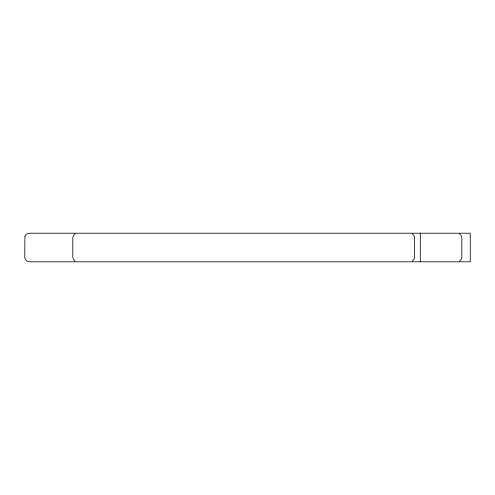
<?xml version="1.0" encoding="UTF-8"?>
<svg xmlns="http://www.w3.org/2000/svg" width="495" height="495" viewBox="0 0 495 495"><rect width="100%" height="100%" fill="white"/><g stroke="black" fill="none" stroke-linecap="round" stroke-linejoin="round"><path stroke-width="0.74" d="M75.172 233.85L73.427 235.589L72.79 237.971L72.79 257.029L73.427 259.411L75.172 261.15M412.261 261.15L414.006 259.411L414.643 257.029L414.643 237.971L414.006 235.589L412.261 233.85M459.471 261.15L461.216 259.411L461.86 257.029L461.86 237.971L461.216 235.589L459.471 233.85M420.292 233.207L420.292 261.793M24.911 236.74L24.75 257.029C24.731 259.578 26.971 261.805 29.521 261.793L470.25 261.793L470.25 233.207L29.521 233.207C27.411 233.219 25.468 234.704 24.911 236.74"/></g></svg>
